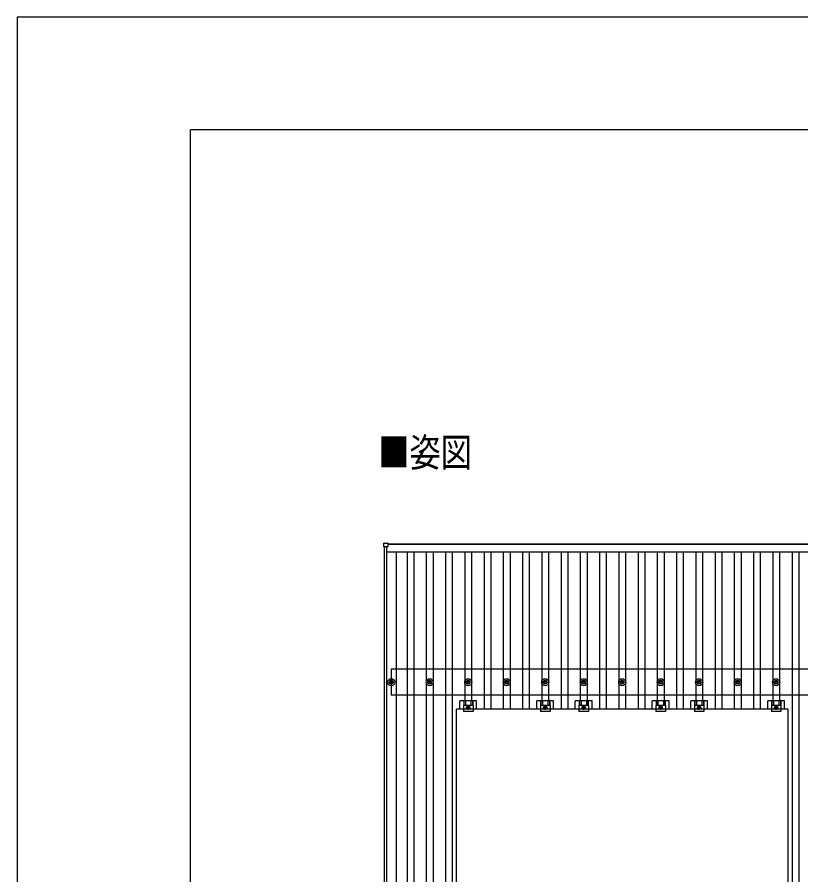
# Model space of a CAD drawing. Units: millimetres, scale not verified. Extents: x -12615 to 12615, y -8910 to 8910.
# Drawn here: x -12615 to -8543, y 4455 to 8910 of the extents above; entities that cross this region are included whole.
import ezdxf
from ezdxf.enums import TextEntityAlignment as Align

# ---------------------------------------------------------------- set-up
doc = ezdxf.new("R2010")
doc.units = ezdxf.units.MM
doc.header["$LTSCALE"] = 40
for name, color, linetype in [('0-2_USER1', 3, 'Continuous'), ('0-4_YKK_13', 4, 'Continuous'), ('0-5_YKK_A1', 4, 'Continuous'), ('0-7_YKK_ZWAK', 7, 'Continuous')]:
    doc.layers.add(name, color=color, linetype=linetype)
doc.styles.add('ＭＳ ゴシック', font='')
doc.styles.get('ＭＳ ゴシック').set_extended_font_data('MS Gothic')

msp = doc.modelspace()

# ---------------------------------------------------------------- linework, layer by layer
at = {"layer": '0-4_YKK_13'}
for p, q in [((-10709.95, 6159.46), (-10709.95, 6177.46)), ((-10708.95, 6178.46), (-10690.95, 6178.46)), ((-10690.95, 6158.46), (-10708.95, 6158.46)), ((-10689.95, 6177.46), (-10689.95, 6159.46)), ((-10681.65, 5457.4), (-10677.23, 5457.4)), ((-10681.65, 5453.9), (-10677.23, 5453.9)), ((-10673.4, 5461.23), (-10673.4, 5465.65)), ((-10673.4, 5445.65), (-10673.4, 5450.07)), ((-10669.9, 5461.23), (-10669.9, 5465.65)), ((-10669.9, 5445.65), (-10669.9, 5450.07)), ((-10666.07, 5457.4), (-10661.65, 5457.4)), ((-10666.07, 5453.9), (-10661.65, 5453.9)), ((-10481.65, 5457.4), (-10477.23, 5457.4)), ((-10481.65, 5453.9), (-10477.23, 5453.9)), ((-10473.4, 5461.23), (-10473.4, 5465.65)), ((-10473.4, 5445.65), (-10473.4, 5450.07)), ((-10469.9, 5461.23), (-10469.9, 5465.65)), ((-10469.9, 5445.65), (-10469.9, 5450.07)), ((-10466.07, 5457.4), (-10461.65, 5457.4)), ((-10466.07, 5453.9), (-10461.65, 5453.9)), ((-10281.65, 5457.4), (-10277.23, 5457.4)), ((-10281.65, 5453.9), (-10277.23, 5453.9)), ((-10273.4, 5461.23), (-10273.4, 5465.65)), ((-10273.4, 5445.65), (-10273.4, 5450.07)), ((-10269.9, 5461.23), (-10269.9, 5465.65)), ((-10269.9, 5445.65), (-10269.9, 5450.07)), ((-10266.07, 5457.4), (-10261.65, 5457.4)), ((-10266.07, 5453.9), (-10261.65, 5453.9)), ((-10081.65, 5457.4), (-10077.23, 5457.4)), ((-10081.65, 5453.9), (-10077.23, 5453.9)), ((-10073.4, 5461.23), (-10073.4, 5465.65)), ((-10073.4, 5445.65), (-10073.4, 5450.07)), ((-10069.9, 5461.23), (-10069.9, 5465.65)), ((-10069.9, 5445.65), (-10069.9, 5450.07)), ((-10066.07, 5457.4), (-10061.65, 5457.4)), ((-10066.07, 5453.9), (-10061.65, 5453.9)), ((-9881.65, 5457.4), (-9877.23, 5457.4)), ((-9881.65, 5453.9), (-9877.23, 5453.9)), ((-9873.4, 5461.23), (-9873.4, 5465.65)), ((-9873.4, 5445.65), (-9873.4, 5450.07)), ((-9869.9, 5461.23), (-9869.9, 5465.65)), ((-9869.9, 5445.65), (-9869.9, 5450.07)), ((-9866.07, 5457.4), (-9861.65, 5457.4)), ((-9866.07, 5453.9), (-9861.65, 5453.9)), ((-9681.65, 5457.4), (-9677.23, 5457.4)), ((-9681.65, 5453.9), (-9677.23, 5453.9)), ((-9673.4, 5461.23), (-9673.4, 5465.65)), ((-9673.4, 5445.65), (-9673.4, 5450.07)), ((-9669.9, 5461.23), (-9669.9, 5465.65)), ((-9669.9, 5445.65), (-9669.9, 5450.07)), ((-9666.07, 5457.4), (-9661.65, 5457.4)), ((-9666.07, 5453.9), (-9661.65, 5453.9)), ((-9481.65, 5457.4), (-9477.23, 5457.4)), ((-9481.65, 5453.9), (-9477.23, 5453.9)), ((-9473.4, 5461.23), (-9473.4, 5465.65)), ((-9473.4, 5445.65), (-9473.4, 5450.07)), ((-9469.9, 5461.23), (-9469.9, 5465.65)), ((-9469.9, 5445.65), (-9469.9, 5450.07)), ((-9466.07, 5457.4), (-9461.65, 5457.4)), ((-9466.07, 5453.9), (-9461.65, 5453.9)), ((-9281.65, 5457.4), (-9277.23, 5457.4)), ((-9281.65, 5453.9), (-9277.23, 5453.9)), ((-9273.4, 5461.23), (-9273.4, 5465.65)), ((-9273.4, 5445.65), (-9273.4, 5450.07)), ((-9269.9, 5461.23), (-9269.9, 5465.65)), ((-9269.9, 5445.65), (-9269.9, 5450.07)), ((-9266.07, 5457.4), (-9261.65, 5457.4)), ((-9266.07, 5453.9), (-9261.65, 5453.9)), ((-9081.65, 5457.4), (-9077.23, 5457.4)), ((-9081.65, 5453.9), (-9077.23, 5453.9)), ((-9073.4, 5461.23), (-9073.4, 5465.65)), ((-9073.4, 5445.65), (-9073.4, 5450.07)), ((-9069.9, 5461.23), (-9069.9, 5465.65)), ((-9069.9, 5445.65), (-9069.9, 5450.07)), ((-9066.07, 5457.4), (-9061.65, 5457.4)), ((-9066.07, 5453.9), (-9061.65, 5453.9)), ((-8881.65, 5457.4), (-8877.23, 5457.4)), ((-8881.65, 5453.9), (-8877.23, 5453.9)), ((-8873.4, 5461.23), (-8873.4, 5465.65)), ((-8873.4, 5445.65), (-8873.4, 5450.07)), ((-8869.9, 5461.23), (-8869.9, 5465.65)), ((-8869.9, 5445.65), (-8869.9, 5450.07)), ((-8866.07, 5457.4), (-8861.65, 5457.4)), ((-8866.07, 5453.9), (-8861.65, 5453.9)), ((-8681.65, 5457.4), (-8677.23, 5457.4)), ((-8681.65, 5453.9), (-8677.23, 5453.9)), ((-8673.4, 5461.23), (-8673.4, 5465.65)), ((-8673.4, 5445.65), (-8673.4, 5450.07)), ((-8669.9, 5461.23), (-8669.9, 5465.65)), ((-8669.9, 5445.65), (-8669.9, 5450.07)), ((-8666.07, 5457.4), (-8661.65, 5457.4)), ((-8666.07, 5453.9), (-8661.65, 5453.9)), ((-10315.3, 5316.15), (-10315.3, 5359.65)), ((-10295.17, 5359.65), (-10295.17, 5335.45)), ((-10293.77, 5359.65), (-10293.77, 5335.45)), ((-10285.57, 5359.65), (-10285.57, 5335.45)), ((-10257.73, 5359.65), (-10257.73, 5335.45)), ((-10249.53, 5359.65), (-10249.53, 5335.45)), ((-10248.13, 5359.65), (-10248.13, 5335.45)), ((-9915.3, 5316.15), (-9915.3, 5359.65)), ((-9895.17, 5359.65), (-9895.17, 5335.45)), ((-9893.77, 5359.65), (-9893.77, 5335.45)), ((-9885.57, 5359.65), (-9885.57, 5335.45)), ((-9857.73, 5359.65), (-9857.73, 5335.45)), ((-9849.53, 5359.65), (-9849.53, 5335.45)), ((-9848.13, 5359.65), (-9848.13, 5335.45)), ((-9715.3, 5316.15), (-9715.3, 5359.65)), ((-9695.17, 5359.65), (-9695.17, 5335.45)), ((-9693.77, 5359.65), (-9693.77, 5335.45)), ((-9685.57, 5359.65), (-9685.57, 5335.45)), ((-9657.73, 5359.65), (-9657.73, 5335.45)), ((-9649.53, 5359.65), (-9649.53, 5335.45)), ((-9648.13, 5359.65), (-9648.13, 5335.45)), ((-9315.3, 5316.15), (-9315.3, 5359.65)), ((-9295.17, 5359.65), (-9295.17, 5335.45)), ((-9293.77, 5359.65), (-9293.77, 5335.45)), ((-9285.57, 5359.65), (-9285.57, 5335.45)), ((-9257.73, 5359.65), (-9257.73, 5335.45)), ((-9249.53, 5359.65), (-9249.53, 5335.45)), ((-9248.13, 5359.65), (-9248.13, 5335.45)), ((-9115.3, 5316.15), (-9115.3, 5359.65)), ((-9095.17, 5359.65), (-9095.17, 5335.45)), ((-9093.77, 5359.65), (-9093.77, 5335.45)), ((-9085.57, 5359.65), (-9085.57, 5335.45)), ((-9057.73, 5359.65), (-9057.73, 5335.45)), ((-9049.53, 5359.65), (-9049.53, 5335.45)), ((-9048.13, 5359.65), (-9048.13, 5335.45)), ((-8715.3, 5316.15), (-8715.3, 5359.65)), ((-8695.17, 5359.65), (-8695.17, 5335.45)), ((-8693.77, 5359.65), (-8693.77, 5335.45)), ((-8685.57, 5359.65), (-8685.57, 5335.45)), ((-8657.73, 5359.65), (-8657.73, 5335.45)), ((-8649.53, 5359.65), (-8649.53, 5335.45)), ((-8648.13, 5359.65), (-8648.13, 5335.45)), ((-10332.65, 4182.15), (-10332.65, 5316.15)), ((-8610.65, 5316.15), (-10332.65, 5316.15)), ((-10296.66, 5335.45), (-10296.65, 5304.15)), ((-10246.65, 5335.45), (-10296.66, 5335.45)), ((-10283.15, 5324.65), (-10260.15, 5324.65)), ((-10271.65, 5312.14), (-10271.65, 5337.15)), ((-9896.66, 5335.45), (-9896.65, 5304.15)), ((-9846.65, 5335.45), (-9896.66, 5335.45)), ((-9883.15, 5324.65), (-9860.15, 5324.65)), ((-9871.65, 5312.14), (-9871.65, 5337.15)), ((-9696.66, 5335.45), (-9696.65, 5304.15)), ((-9646.65, 5335.45), (-9696.66, 5335.45)), ((-9683.15, 5324.65), (-9660.15, 5324.65)), ((-9671.65, 5312.14), (-9671.65, 5337.15)), ((-9296.66, 5335.45), (-9296.65, 5304.15)), ((-9246.65, 5335.45), (-9296.66, 5335.45)), ((-9283.15, 5324.65), (-9260.15, 5324.65)), ((-9271.65, 5312.14), (-9271.65, 5337.15)), ((-9096.66, 5335.45), (-9096.65, 5304.15)), ((-9046.65, 5335.45), (-9096.66, 5335.45)), ((-9083.15, 5324.65), (-9060.15, 5324.65)), ((-9071.65, 5312.14), (-9071.65, 5337.15)), ((-8696.66, 5335.45), (-8696.65, 5304.15)), ((-8646.65, 5335.45), (-8696.66, 5335.45)), ((-8683.15, 5324.65), (-8660.15, 5324.65)), ((-8671.65, 5312.14), (-8671.65, 5337.15))]:
    msp.add_line(p, q, dxfattribs=at)
for points in [[(-10228, 5316.15), (-10228, 5359.65), (-10315.3, 5359.65)], [(-9828, 5316.15), (-9828, 5359.65), (-9915.3, 5359.65)], [(-9628, 5316.15), (-9628, 5359.65), (-9715.3, 5359.65)], [(-9228, 5316.15), (-9228, 5359.65), (-9315.3, 5359.65)], [(-9028, 5316.15), (-9028, 5359.65), (-9115.3, 5359.65)], [(-8628, 5316.15), (-8628, 5359.65), (-8715.3, 5359.65)], [(-8610.65, 5316.15), (-8610.65, 4182.15), (-10332.65, 4182.15)], [(-10246.65, 5335.45), (-10246.65, 5304.15), (-10296.65, 5304.15)], [(-9846.65, 5335.45), (-9846.65, 5304.15), (-9896.65, 5304.15)], [(-9646.65, 5335.45), (-9646.65, 5304.15), (-9696.65, 5304.15)], [(-9246.65, 5335.45), (-9246.65, 5304.15), (-9296.65, 5304.15)], [(-9046.65, 5335.45), (-9046.65, 5304.15), (-9096.65, 5304.15)], [(-8646.65, 5335.45), (-8646.65, 5304.15), (-8696.65, 5304.15)]]:
    msp.add_lwpolyline(points, dxfattribs=at)
for points in [[(-10271.65, 5317.14), (-10265.15, 5320.9), (-10265.15, 5328.4), (-10271.65, 5332.15), (-10278.15, 5328.4), (-10278.15, 5320.9)], [(-9871.65, 5317.14), (-9865.15, 5320.9), (-9865.15, 5328.4), (-9871.65, 5332.15), (-9878.15, 5328.4), (-9878.15, 5320.9)], [(-9671.65, 5317.14), (-9665.15, 5320.9), (-9665.15, 5328.4), (-9671.65, 5332.15), (-9678.15, 5328.4), (-9678.15, 5320.9)], [(-9271.65, 5317.14), (-9265.15, 5320.9), (-9265.15, 5328.4), (-9271.65, 5332.15), (-9278.15, 5328.4), (-9278.15, 5320.9)], [(-9071.65, 5317.14), (-9065.15, 5320.9), (-9065.15, 5328.4), (-9071.65, 5332.15), (-9078.15, 5328.4), (-9078.15, 5320.9)], [(-8671.65, 5317.14), (-8665.15, 5320.9), (-8665.15, 5328.4), (-8671.65, 5332.15), (-8678.15, 5328.4), (-8678.15, 5320.9)]]:
    msp.add_lwpolyline(points, close=True, dxfattribs=at)
for centre, radius in [((-10671.65, 5455.65), 18.25), ((-10671.65, 5455.65), 10.15), ((-10671.65, 5455.65), 5.85), ((-10671.65, 5455.65), 5.25), ((-10471.65, 5455.65), 18.25), ((-10471.65, 5455.65), 10.15), ((-10471.65, 5455.65), 5.85), ((-10471.65, 5455.65), 5.25), ((-10271.65, 5455.65), 18.25), ((-10271.65, 5455.65), 10.15), ((-10271.65, 5455.65), 5.85), ((-10271.65, 5455.65), 5.25), ((-10071.65, 5455.65), 18.25), ((-10071.65, 5455.65), 10.15), ((-10071.65, 5455.65), 5.85), ((-10071.65, 5455.65), 5.25), ((-9871.65, 5455.65), 18.25), ((-9871.65, 5455.65), 10.15), ((-9871.65, 5455.65), 5.85), ((-9871.65, 5455.65), 5.25), ((-9671.65, 5455.65), 18.25), ((-9671.65, 5455.65), 10.15), ((-9671.65, 5455.65), 5.85), ((-9671.65, 5455.65), 5.25), ((-9471.65, 5455.65), 18.25), ((-9471.65, 5455.65), 10.15), ((-9471.65, 5455.65), 5.85), ((-9471.65, 5455.65), 5.25), ((-9271.65, 5455.65), 18.25), ((-9271.65, 5455.65), 10.15), ((-9271.65, 5455.65), 5.85), ((-9271.65, 5455.65), 5.25), ((-9071.65, 5455.65), 18.25), ((-9071.65, 5455.65), 10.15), ((-9071.65, 5455.65), 5.85), ((-9071.65, 5455.65), 5.25), ((-8871.65, 5455.65), 18.25), ((-8871.65, 5455.65), 10.15), ((-8871.65, 5455.65), 5.85), ((-8871.65, 5455.65), 5.25), ((-8671.65, 5455.65), 18.25), ((-8671.65, 5455.65), 10.15), ((-8671.65, 5455.65), 5.85), ((-8671.65, 5455.65), 5.25), ((-10271.65, 5324.65), 8.5), ((-10271.65, 5324.65), 6.5), ((-10271.65, 5324.65), 4), ((-9871.65, 5324.65), 8.5), ((-9871.65, 5324.65), 6.5), ((-9871.65, 5324.65), 4), ((-9671.65, 5324.65), 8.5), ((-9671.65, 5324.65), 6.5), ((-9671.65, 5324.65), 4), ((-9271.65, 5324.65), 8.5), ((-9271.65, 5324.65), 6.5), ((-9271.65, 5324.65), 4), ((-9071.65, 5324.65), 8.5), ((-9071.65, 5324.65), 6.5), ((-9071.65, 5324.65), 4), ((-8671.65, 5324.65), 8.5), ((-8671.65, 5324.65), 6.5), ((-8671.65, 5324.65), 4)]:
    msp.add_circle(centre, radius, dxfattribs=at)
for centre, start, end in [((-10708.95, 6177.46), 90, 180), ((-10708.95, 6159.46), 180, 270), ((-10690.95, 6177.46), 0, 90), ((-10690.95, 6159.46), 270, 0)]:
    msp.add_arc(centre, 1, start, end, dxfattribs=at)
at = {"layer": '0-5_YKK_A1'}
for p, q in [((-10706.65, 249.34), (-10706.65, 6158.46)), ((-10694.65, 249.34), (-10694.65, 6158.46)), ((-10689.95, 6175.16), (-4653.35, 6175.16)), ((-4653.35, 6170.37), (-10689.95, 6170.37)), ((-10694.65, 6132.37), (-4648.65, 6132.37)), ((-10645.15, 6132.37), (-10645.15, 280.63)), ((-10589.15, 6132.37), (-10589.15, 280.63)), ((-10554.15, 6132.37), (-10554.15, 280.63)), ((-10489.15, 6132.37), (-10489.15, 5460.83)), ((-10454.15, 6132.37), (-10454.15, 5460.83)), ((-10389.15, 6132.37), (-10389.15, 280.63)), ((-10354.15, 6132.37), (-10354.15, 280.63)), ((-10289.15, 6132.37), (-10289.15, 5359.65)), ((-10254.15, 6132.37), (-10254.15, 5359.65)), ((-10189.15, 6132.37), (-10189.15, 5316.15)), ((-10154.15, 6132.37), (-10154.15, 5316.15)), ((-10089.15, 6132.37), (-10089.15, 5316.15)), ((-10054.15, 6132.37), (-10054.15, 5316.15)), ((-9989.15, 6132.37), (-9989.15, 5316.15)), ((-9954.15, 6132.37), (-9954.15, 5316.15)), ((-9889.15, 6132.37), (-9889.15, 5359.65)), ((-9854.15, 6132.37), (-9854.15, 5359.65)), ((-9789.15, 6132.37), (-9789.15, 5316.15)), ((-9754.15, 6132.37), (-9754.15, 5316.15)), ((-9689.15, 6132.37), (-9689.15, 5359.65)), ((-9654.15, 6132.37), (-9654.15, 5359.65)), ((-9589.15, 6132.37), (-9589.15, 5316.15)), ((-9554.15, 6132.37), (-9554.15, 5316.15)), ((-9489.15, 6132.37), (-9489.15, 5316.15)), ((-9454.15, 6132.37), (-9454.15, 5316.15)), ((-9389.15, 6132.37), (-9389.15, 5316.15)), ((-9354.15, 6132.37), (-9354.15, 5316.15)), ((-9289.15, 6132.37), (-9289.15, 5359.65)), ((-9254.15, 6132.37), (-9254.15, 5359.65)), ((-9189.15, 6132.37), (-9189.15, 5316.15)), ((-9154.15, 6132.37), (-9154.15, 5316.15)), ((-9089.15, 6132.37), (-9089.15, 5359.65)), ((-9054.15, 6132.37), (-9054.15, 5359.65)), ((-8989.15, 6132.37), (-8989.15, 5316.15)), ((-8954.15, 6132.37), (-8954.15, 5316.15)), ((-8889.15, 6132.37), (-8889.15, 5316.15)), ((-8854.15, 6132.37), (-8854.15, 5316.15)), ((-8789.15, 6132.37), (-8789.15, 5316.15)), ((-8754.15, 6132.37), (-8754.15, 5316.15)), ((-8689.15, 6132.37), (-8689.15, 5359.65)), ((-8654.15, 6132.37), (-8654.15, 5359.65)), ((-8589.15, 6132.37), (-8589.15, 280.63)), ((-8554.15, 6132.37), (-8554.15, 280.63)), ((-4671.65, 5522.65), (-10671.65, 5522.65)), ((-10671.65, 5522.65), (-10671.65, 5388.65)), ((-10489.15, 5450.47), (-10489.15, 960.83)), ((-10454.15, 5450.47), (-10454.15, 960.83)), ((-4671.65, 5388.65), (-10671.65, 5388.65))]:
    msp.add_line(p, q, dxfattribs=at)
at = {"layer": '0-7_YKK_ZWAK'}
for p in [(11685.06, 8325), (-11714.94, -7575)]:
    msp.add_line(p, (-11714.94, 8325), dxfattribs=at)
msp.add_lwpolyline([(-12615, -8910), (12615, -8910), (12615, 8910), (-12615, 8910)], close=True, dxfattribs=at)

# ---------------------------------------------------------------- texts
at = {"layer": '0-2_USER1', "style": 'ＭＳ ゴシック', "width": 0.8}
msp.add_text('■姿図', height=148.5, dxfattribs=at).set_placement((-10738.45, 6530.38), align=Align.BOTTOM_LEFT)

doc.saveas('drawing.dxf')
